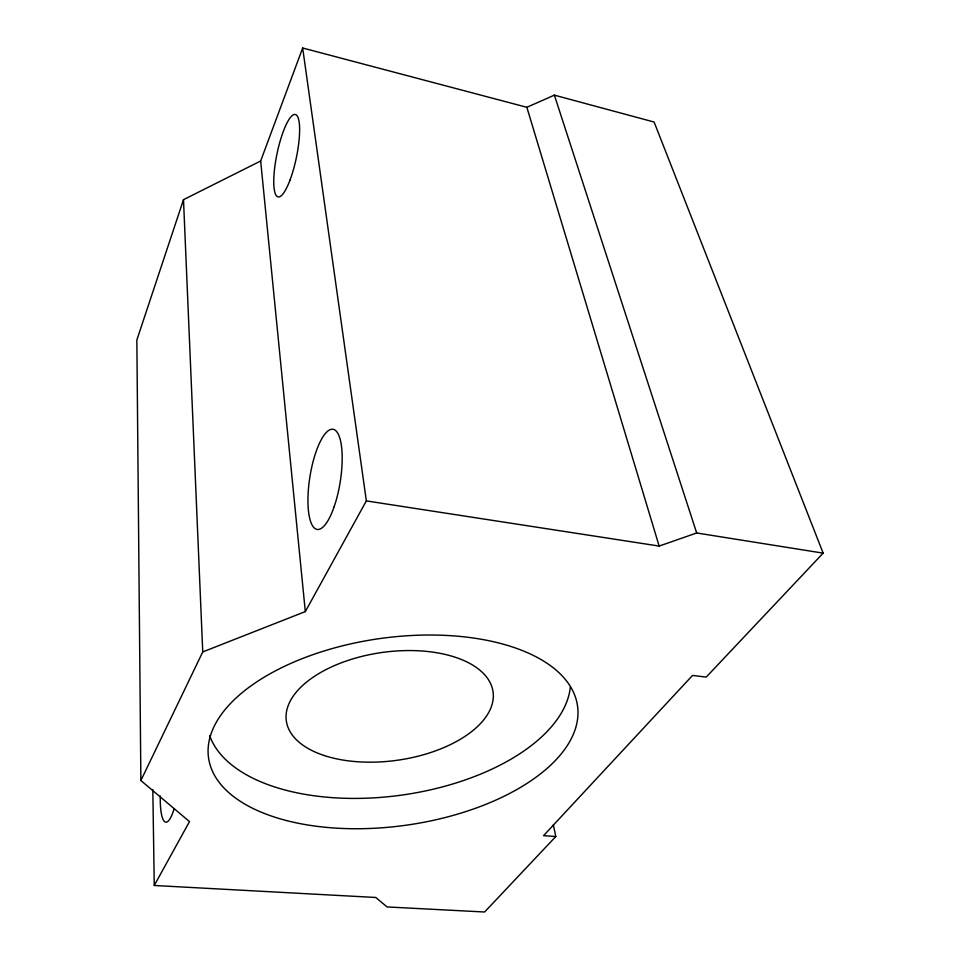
<?xml version="1.0" encoding="UTF-8"?>
<svg xmlns="http://www.w3.org/2000/svg" width="960" height="960" viewBox="0 0 960 960"><rect width="100%" height="100%" fill="white"/><g stroke="black" fill="none" stroke-linecap="round" stroke-linejoin="round"><path stroke-width="1.44" d="M555.792 836.544L543.564 835.656L692.52 675.444L706.224 677.088L823.152 553.14L654.108 122.04L554.376 95.148L526.848 107.292L302.664 48L260.664 160.992L183.492 199.668L136.848 340.02L140.88 780.54L189.492 821.592L154.26 885.48L375.78 897.48L387.096 906.936L484.608 912L555.792 836.544L553.344 824.808M140.88 780.54L202.752 651.924L183.492 199.668M202.752 651.924L305.316 611.58L366.348 500.904L302.664 48M366.348 500.904L659.16 546.072L696.684 532.98L823.152 553.14M554.376 95.148L696.684 532.98M526.848 107.292L659.16 546.072M260.664 160.992L305.316 611.58M152.82 789.54L154.26 885.48M174.12 808.716A39.84 8.892 -83.9 0 1 160.284 796.008M570.324 687.228A183.264 95.88 -8 0 1 400.056 795.324A183.264 95.88 -8 0 1 209.652 735.66M286.392 820.536A186.3 94.236 -8 0 0 577.212 721.44A186.3 94.236 -8 0 0 315.42 653.796A186.3 94.236 -8 0 0 286.392 820.536M290.004 180.096A42.12 9.876 -78.2 0 0 295.908 114.696A42.12 9.876 -78.2 0 0 274.188 172.356A42.12 9.876 -78.2 0 0 290.004 180.096M334.176 506.652A50.7 15.36 -81 0 0 333.012 429.276A50.7 15.36 -81 0 0 307.956 502.128A50.7 15.36 -81 0 0 334.176 506.652M324.12 755.496A104.388 54.432 -8 0 0 491.964 704.82A104.388 54.432 -8 0 0 352.872 658.872A104.388 54.432 -8 0 0 324.12 755.496"/></g></svg>
